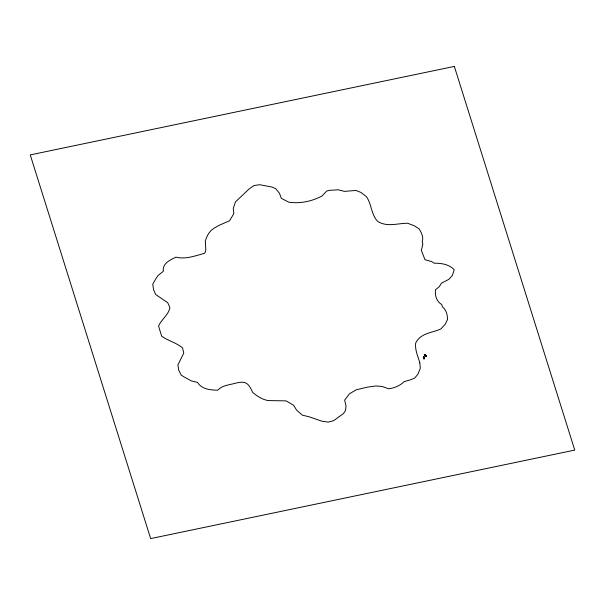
<?xml version="1.0" encoding="UTF-8"?>
<svg xmlns="http://www.w3.org/2000/svg" width="605" height="605" viewBox="0 0 605 605"><rect width="100%" height="100%" fill="white"/><g stroke="black" fill="none" stroke-linecap="round" stroke-linejoin="round"><path stroke-width="0.91" d="M423.576 356.383L423.409 358.213L424.029 358.901L424.037 357.57M423.515 357.071L423.727 357.532M424.037 358.047L424.082 357.2L424.029 358.901L423.409 358.213L423.439 356.844M424.559 354.885L425.451 356.035L426.457 356.186L424.846 354.659L424.491 355.165L425.973 355.468L426.457 356.186M424.029 358.901L423.613 356.519M424.271 356.474L423.326 356.95M425.292 355.717L424.846 355.264L426.396 355.982M424.846 354.659L425.398 354.628M425.451 356.035L426.139 356.156M424.816 354.817L425.368 355.188M425.973 355.468L425.512 355.052M424.68 354.961L425.481 355.634L425.572 354.772M424.105 357.495L424.241 358.568M419.84 362.932L420.293 368.211L418.025 374.064L414.826 377.943L410.803 379.736L404.155 381.611C399.981 385.801 394.483 387.979 388.682 388.803L382.035 386.444L375.97 385.96L367.311 387.17L356.315 389.779L349.546 393.726L344.638 400.124L346.007 405.91L345.531 410.689L343.292 413.654L333.673 420.679L328.212 422.108L322.026 421.231L308.784 416.679L302.402 415.189L296.616 410.145L293.727 405.373L286.089 400.873L268.272 400.586C262.222 399.572 257.291 396.298 252.739 392.426C248.239 382.647 245.6 380.689 235.534 383.199C229.408 384.969 222.421 385.173 217.724 390.187C210.268 390.043 201.934 389.378 197.517 382.413L191.157 380.848L184.011 376.915L181.243 375.092L178.762 370.237L177.885 365.042L183.746 353.07L182.589 347.935C176.41 342.717 168.25 340.872 161.641 336.176L158.571 326.072C161.475 319.221 168.583 314.971 169.922 307.574L167.714 302.659L155.576 294.438L153.534 289.493L152.747 284.282A90.947 80.374 11.9 0 1 158.087 275.472L163.282 271.335C162.276 263.349 170.065 259.984 175.979 257.148C185.554 259.613 195.234 255.786 204.346 253.374L205.549 251.763L205.791 249.199L205.307 241.062C206.94 235.912 209.285 231.057 214.155 228.153L219.169 225.287L229.575 220.78L233.817 213.61L233.288 208.347L235.474 201.904L249.154 188.904L253.979 185.561L259.621 184.699L272.19 187.081L275.767 188.73L279.48 193.328L281.31 198.319L288.714 202.153C300.08 203.885 312.135 201.336 322.231 195.876L326.632 191.059C330.421 189.698 334.21 190.341 338.044 189.773L344.464 191.392L355.982 190.431L360.973 192.45L366.464 196.678C371.735 204.263 371.054 214.45 377.649 221.354C387.079 227.435 397.591 223.2 407.657 223.26L414.372 225.831L418.932 228.735C421.307 232.418 423.878 237.024 422.222 241.508L422.842 244.042L421.352 250.387L424.975 259.704L431.471 261.496L434.163 263.183C441.484 263.213 448.842 264.158 454.219 269.747L452.306 275.525L448.887 279.329L441.506 283.155L439.336 286.551L435.532 289.772C434.738 295.399 436.553 301.645 441.816 304.587L442.338 306.811C446.301 309.737 447.526 314.842 447.503 319.531L445.25 324.242L440.826 328.969C431.857 333.045 420.861 332.795 415.68 343.012C414.811 350.076 418.04 356.368 419.84 362.932M454.34 66.406L30.25 154.903L150.66 538.594L574.75 450.097L454.34 66.406"/></g></svg>
